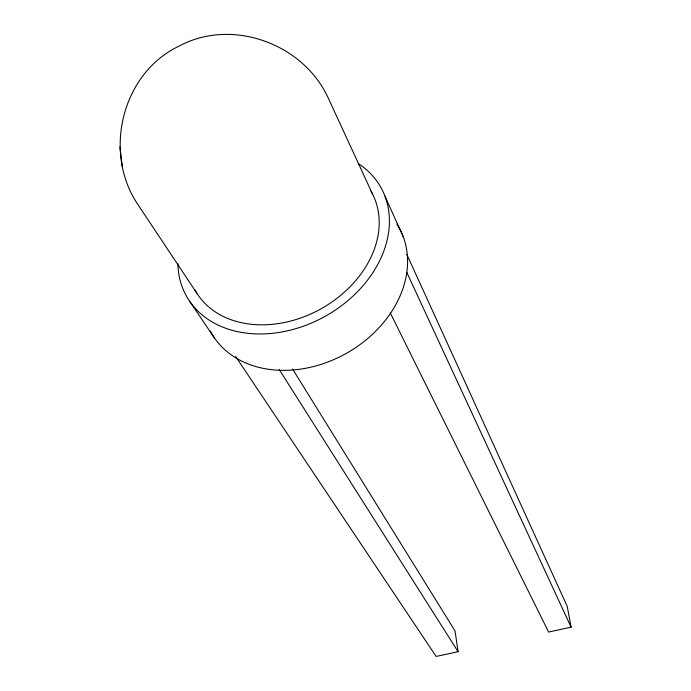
<?xml version="1.0" encoding="UTF-8"?>
<svg xmlns="http://www.w3.org/2000/svg" width="691" height="691" viewBox="0 0 691 691"><rect width="100%" height="100%" fill="white"/><g stroke="black" fill="none" stroke-linecap="round" stroke-linejoin="round"><path stroke-width="1.04" d="M196.788 293.105L137.898 204.562C102.657 152.521 121.78 72.987 179.479 45.9C232.228 17.724 302.917 43.697 327.88 97.276L372.44 193.851M292.535 369.003L455.049 630.952L458.073 651.691L436.142 656.45L235.64 356.47M406.792 254.297L567.225 606.352L571.094 627.178L548.628 632.049L390.285 312.937M189.705 301.397L214.452 337.968M279.259 369.616L458.073 651.691M406.749 272.349L571.094 627.178M385.06 196.469L403.207 236.65M119.906 146.872L122.316 166.799M396.919 224.143A107.615 83.982 -29.2 0 1 347.383 352.764A107.615 83.982 -29.2 0 1 210.314 331.11M358.404 163.637A111.381 85.313 -29.2 0 1 324.9 316.469A111.381 85.313 -29.2 0 1 177.907 263.824M370.981 191.191A100.929 77.288 -29.2 0 1 321.047 308.799A100.929 77.288 -29.2 0 1 194.758 289.598"/></g></svg>
